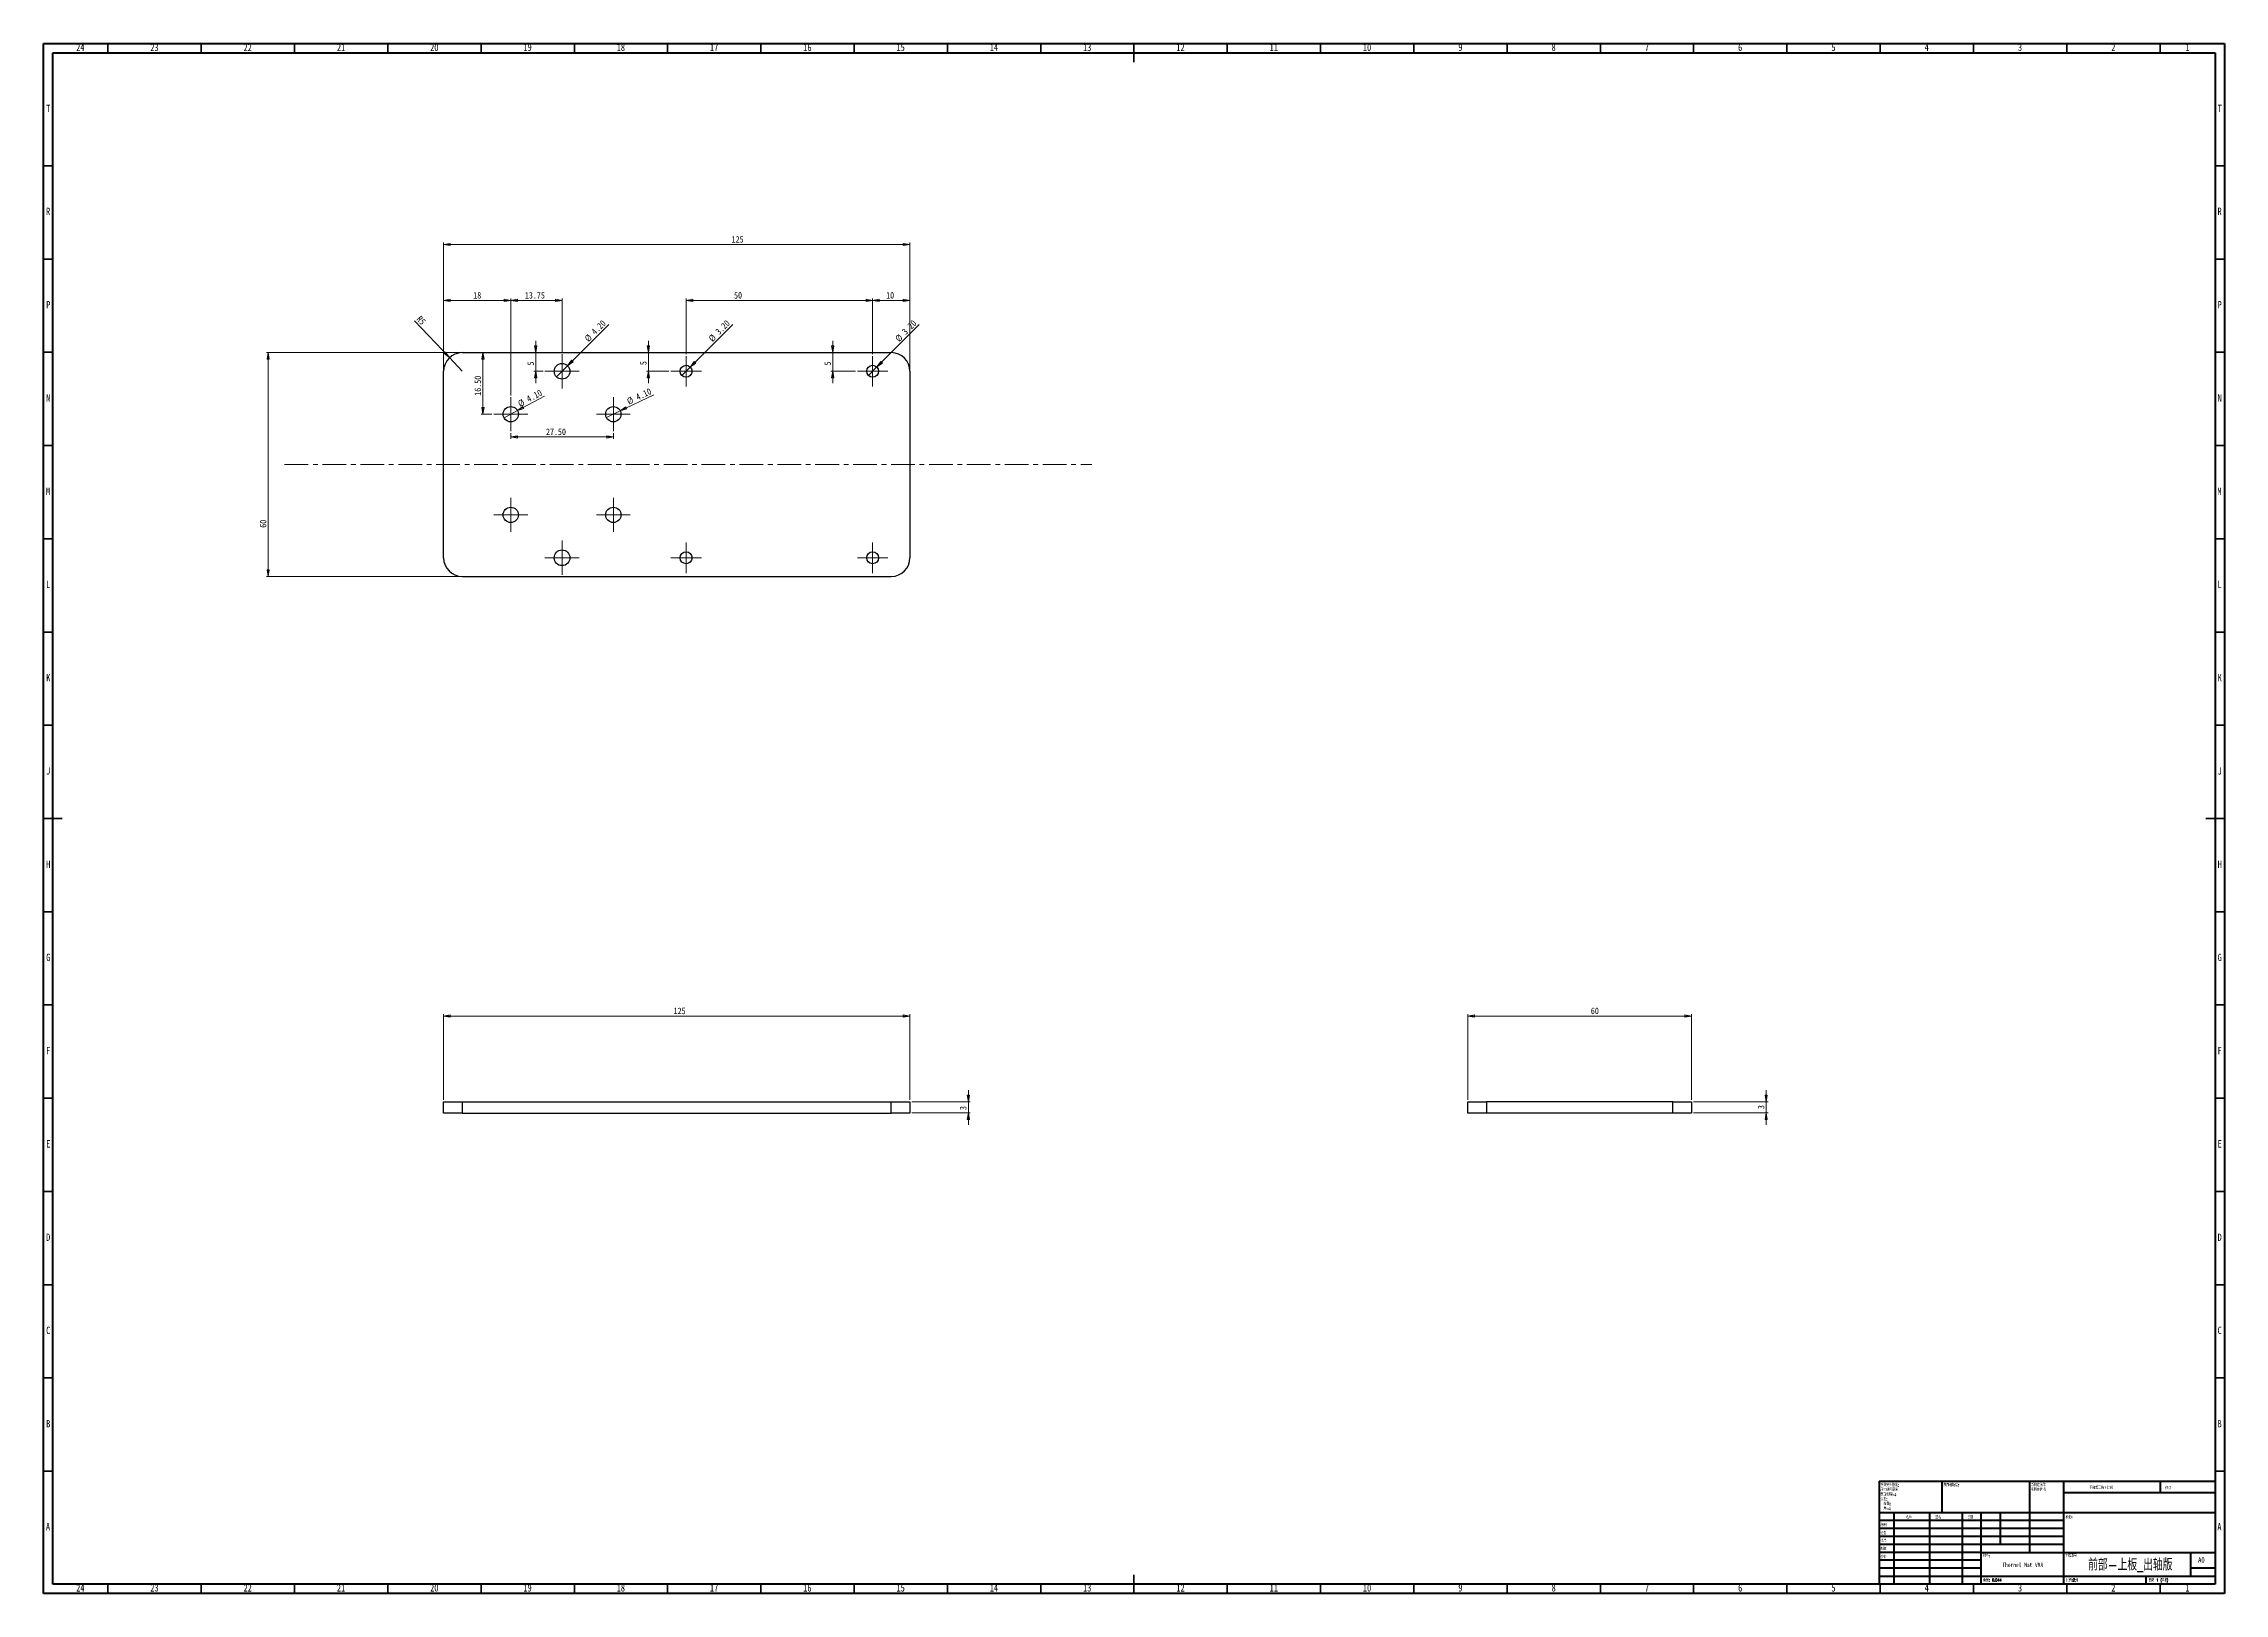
# Model space of a CAD drawing. Header units: millimetres. Extents: x 15 to 1184, y 5 to 836.
import ezdxf

# ---------------------------------------------------------------- set-up
doc = ezdxf.new("R2010")
doc.units = ezdxf.units.MM
doc.linetypes.add('CENTERX2', pattern=[20.32, 12.7, -2.54, 2.54, -2.54])
doc.styles.add('SLDTEXTSTYLE0', font='TXT', dxfattribs={"width": 0.75})
doc.styles.add('SLDTEXTSTYLE1', font='TXT', dxfattribs={"width": 0.75, "bigfont": 'bigfont'})
doc.styles.add('SLDTEXTSTYLE2', font='TXT', dxfattribs={"width": 0.694444, "bigfont": 'bigfont'})
doc.dimstyles.new('SLDDIMSTYLE0', dxfattribs={"dimtxt": 3.5, "dimasz": 3.556, "dimexe": 0, "dimexo": 0.0625, "dimgap": 0.875, "dimtad": 1, "dimlfac": 0.5, "dimrnd": 1e-09, "dimzin": 12, "dimdsep": 46, "dimtxsty": 'SLDTEXTSTYLE0', "dimblk1": 'CLOSED', "dimblk2": 'CLOSED', "dimsah": 1, "dimcen": 0.09, "dimadec": 0, "dimazin": 3, "dimtfac": 1, "dimtofl": 0, "dimtmove": 0, "dimatfit": 3, "dimldrblk": 'CLOSED', "dimfxl": 1, "dimfrac": 2, "dimtolj": 1, "dimtzin": 12, "dimarcsym": 0})
doc.dimstyles.new('SLDDIMSTYLE1', dxfattribs={"dimtxt": 3.5, "dimasz": 3.556, "dimexe": 0, "dimexo": 0.0625, "dimgap": 0.875, "dimtad": 1, "dimlfac": 0.5, "dimrnd": 1e-09, "dimzin": 12, "dimdsep": 46, "dimtxsty": 'SLDTEXTSTYLE0', "dimblk1": 'CLOSED', "dimblk2": 'CLOSED', "dimsah": 1, "dimcen": 0.09, "dimadec": 0, "dimazin": 3, "dimtfac": 1, "dimtmove": 0, "dimatfit": 0, "dimldrblk": 'CLOSED', "dimfxl": 1, "dimfrac": 2, "dimtolj": 1, "dimtzin": 12, "dimarcsym": 0})
doc.dimstyles.new('SLDDIMSTYLE2', dxfattribs={"dimtxt": 3.5, "dimasz": 3.556, "dimexe": 0, "dimexo": 0.0625, "dimgap": 0.875, "dimtad": 1, "dimlfac": 0.5, "dimrnd": 1e-09, "dimzin": 12, "dimdsep": 46, "dimtxsty": 'SLDTEXTSTYLE0', "dimblk1": 'CLOSED', "dimblk2": 'CLOSED', "dimsah": 1, "dimcen": 0, "dimadec": 0, "dimazin": 3, "dimtfac": 1, "dimtofl": 0, "dimtmove": 0, "dimatfit": 3, "dimldrblk": 'CLOSED', "dimfxl": 1, "dimfrac": 2, "dimtolj": 1, "dimtzin": 12, "dimarcsym": 0})
doc.dimstyles.new('SLDDIMSTYLE3', dxfattribs={"dimtxt": 3.5, "dimasz": 3.556, "dimexe": 0, "dimexo": 0.0625, "dimgap": 0.875, "dimtad": 1, "dimlfac": 0.5, "dimrnd": 1e-09, "dimzin": 4, "dimdsep": 46, "dimtxsty": 'SLDTEXTSTYLE0', "dimblk1": 'CLOSED', "dimblk2": 'CLOSED', "dimsah": 1, "dimcen": 0.09, "dimadec": 0, "dimazin": 1, "dimtfac": 1, "dimtofl": 0, "dimtmove": 0, "dimatfit": 3, "dimldrblk": 'CLOSED', "dimfxl": 1, "dimfrac": 2, "dimtolj": 1, "dimtzin": 12, "dimarcsym": 0})
doc.dimstyles.new('SLDDIMSTYLE4', dxfattribs={"dimtxt": 3.5, "dimasz": 3.556, "dimexe": 0, "dimexo": 0.0625, "dimgap": 0.875, "dimtad": 1, "dimlfac": 0.5, "dimrnd": 1e-09, "dimzin": 4, "dimdsep": 46, "dimtxsty": 'SLDTEXTSTYLE0', "dimblk1": 'NONE', "dimblk2": 'CLOSED', "dimsah": 1, "dimcen": 0, "dimadec": 0, "dimazin": 1, "dimtfac": 1, "dimtmove": 0, "dimatfit": 3, "dimldrblk": 'NONE', "dimfxl": 1, "dimfrac": 2, "dimtolj": 1, "dimtzin": 12, "dimarcsym": 0})

# ---------------------------------------------------------------- blocks, each defined once
blk = doc.blocks.new('SW_NOTE_0')
at = {"color": 0, "linetype": 'Continuous', "lineweight": 0, "char_height": 1.5, "attachment_point": 1, "style": 'SLDTEXTSTYLE1'}
for s, insert in [('\\M+18F9C\\M+194F1另\\M+18A4F\\M+18E77\\M+192E8:', (0, 1.9)), ('\\M+18EDA\\M+190A1\\M+18E67\\M+19770\\M+19F7C\\M+195C4', (0, -0.6)), ('\\M+1955C\\M+196CA\\M+19165糙\\M+19378:', (0, -3.1)), ('\\M+18CF6\\M+18DB7:', (0, -5.6)), ('线\\M+190AB:', (1.7, -8.1)), ('\\M+18A70\\M+19378:', (1.7, -10.6))]:
    blk.add_mtext(s, dxfattribs=dict(at, insert=insert))
blk = doc.blocks.new('SW_NOTE_1')
at = {"color": 0, "linetype": 'Continuous', "lineweight": 0, "char_height": 1.5, "attachment_point": 1, "style": 'SLDTEXTSTYLE1'}
for s, insert in [('\\M+18FAB锐边\\M+190B4\\M+18F9C', (0, 1.9)), ('\\M+196D1\\M+18E68\\M+19BF3\\M+190DC\\M+19266', (0, -0.6))]:
    blk.add_mtext(s, dxfattribs=dict(at, insert=insert))
blk = doc.blocks.new('_Closed')
at = {"color": 0, "linetype": 'ByBlock', "lineweight": -2}
for p, q in [((-1, 0.166667), (0, 0)), ((-1, 0.166667), (-1, -0.166667)), ((0, 0), (-1, -0.166667)), ((0, 0), (-1, 0))]:
    blk.add_line(p, q, dxfattribs=at)
blk = doc.blocks.new('_D')
at = {"color": 7, "linetype": 'Continuous', "lineweight": 18}
for p, q in [((229.4, 269.6), (229.4, 315.6)), ((229.4, 314.6), (479.4, 314.6)), ((479.4, 269.6), (479.4, 315.6))]:
    blk.add_line(p, q, dxfattribs=at)
at = {"color": 7, "linetype": 'Continuous', "lineweight": 18, "xscale": 3.556, "yscale": 3.556, "rotation": 180}
blk.add_blockref('_Closed', (229.4, 314.6, 145), dxfattribs=at)
at = {"color": 7, "linetype": 'Continuous', "lineweight": 18, "xscale": 3.556, "yscale": 3.556}
blk.add_blockref('_Closed', (479.4, 314.6, 145), dxfattribs=at)
at = {"color": 7, "linetype": 'Continuous', "lineweight": 18, "insert": (352.7, 319.1), "char_height": 3.5, "attachment_point": 1, "style": 'SLDTEXTSTYLE0'}
blk.add_mtext('125', dxfattribs=at)
blk = doc.blocks.new('_D_1')
at = {"color": 7, "linetype": 'Continuous', "lineweight": 18}
for p, q in [((510.7, 268.6), (510.7, 274.9)), ((480.4, 268.6), (511.7, 268.6)), ((480.4, 262.6), (511.7, 262.6)), ((510.7, 268.6), (510.7, 262.6)), ((510.7, 262.6), (510.7, 256.2))]:
    blk.add_line(p, q, dxfattribs=at)
at = {"color": 7, "linetype": 'Continuous', "lineweight": 18, "xscale": 3.556, "yscale": 3.556}
for p, rotation in [((510.7, 268.6, 145), 270), ((510.7, 262.6, 145), 90)]:
    blk.add_blockref('_Closed', p, dxfattribs=dict(at, rotation=rotation))
at = {"color": 7, "linetype": 'Continuous', "lineweight": 18, "insert": (506.2, 264.2), "char_height": 3.5, "attachment_point": 1, "rotation": 90, "style": 'SLDTEXTSTYLE0'}
blk.add_mtext('3', dxfattribs=at)
blk = doc.blocks.new('_D_2')
at = {"color": 7, "linetype": 'Continuous', "lineweight": 18}
for p, q in [((238.4, 670.3), (134.4, 670.3)), ((135.4, 670.3), (135.4, 550.3)), ((238.4, 550.3), (134.4, 550.3))]:
    blk.add_line(p, q, dxfattribs=at)
at = {"color": 7, "linetype": 'Continuous', "lineweight": 18, "xscale": 3.556, "yscale": 3.556}
for p, rotation in [((135.4, 670.3, -3), 90), ((135.4, 550.3, -3), 270)]:
    blk.add_blockref('_Closed', p, dxfattribs=dict(at, rotation=rotation))
at = {"color": 7, "linetype": 'Continuous', "lineweight": 18, "insert": (130.9, 576.4), "char_height": 3.5, "attachment_point": 1, "rotation": 90, "style": 'SLDTEXTSTYLE0'}
blk.add_mtext('60', dxfattribs=at)
blk = doc.blocks.new('_D_3')
at = {"color": 7, "linetype": 'Continuous', "lineweight": 18}
for p, q in [((229.4, 661.3), (229.4, 729.3)), ((229.4, 728.3), (479.4, 728.3)), ((479.4, 661.3), (479.4, 729.3))]:
    blk.add_line(p, q, dxfattribs=at)
at = {"color": 7, "linetype": 'Continuous', "lineweight": 18, "xscale": 3.556, "yscale": 3.556, "rotation": 180}
blk.add_blockref('_Closed', (229.4, 728.3, -3), dxfattribs=at)
at = {"color": 7, "linetype": 'Continuous', "lineweight": 18, "xscale": 3.556, "yscale": 3.556}
blk.add_blockref('_Closed', (479.4, 728.3, -3), dxfattribs=at)
at = {"color": 7, "linetype": 'Continuous', "lineweight": 18, "insert": (383.8, 732.8), "char_height": 3.5, "attachment_point": 1, "style": 'SLDTEXTSTYLE0'}
blk.add_mtext('125', dxfattribs=at)
blk = doc.blocks.new('_D_4')
at = {"color": 7, "linetype": 'Continuous', "lineweight": 18}
for q in [(213.9, 687.3), (239.4, 660.3)]:
    blk.add_line((232.5, 667.6), q, dxfattribs=at)
at = {"color": 7, "linetype": 'Continuous', "lineweight": 18, "xscale": 3.556, "yscale": 3.556, "rotation": 313.3719616049}
blk.add_blockref('_Closed', (232.5, 667.6, -3), dxfattribs=at)
at = {"color": 7, "linetype": 'Continuous', "lineweight": 18, "insert": (217.2, 690.4), "char_height": 3.5, "attachment_point": 1, "rotation": 313.372, "style": 'SLDTEXTSTYLE0'}
blk.add_mtext('R5', dxfattribs=at)
blk = doc.blocks.new('_D_5')
at = {"color": 7, "linetype": 'Continuous', "lineweight": 18}
for p, q in [((278.8, 670.3), (278.8, 676.6)), ((278.8, 660.3), (278.8, 670.3)), ((282.7, 660.3), (277.8, 660.3)), ((278.8, 660.3), (278.8, 653.9))]:
    blk.add_line(p, q, dxfattribs=at)
at = {"color": 7, "linetype": 'Continuous', "lineweight": 18, "xscale": 3.556, "yscale": 3.556}
for p, rotation in [((278.8, 670.3, -3), 270), ((278.8, 660.3, -3), 90)]:
    blk.add_blockref('_Closed', p, dxfattribs=dict(at, rotation=rotation))
at = {"color": 7, "linetype": 'Continuous', "lineweight": 18, "insert": (274.3, 663.4), "char_height": 3.5, "attachment_point": 1, "rotation": 90, "style": 'SLDTEXTSTYLE0'}
blk.add_mtext('5', dxfattribs=at)
blk = doc.blocks.new('_D_6')
at = {"color": 7, "linetype": 'Continuous', "lineweight": 18}
for p, q in [((250.5, 637.3), (250.5, 670.3)), ((255.3, 637.3), (249.5, 637.3))]:
    blk.add_line(p, q, dxfattribs=at)
at = {"color": 7, "linetype": 'Continuous', "lineweight": 18, "xscale": 3.556, "yscale": 3.556}
for p, rotation in [((250.5, 670.3, -3), 90), ((250.5, 637.3, -3), 270)]:
    blk.add_blockref('_Closed', p, dxfattribs=dict(at, rotation=rotation))
at = {"color": 7, "linetype": 'Continuous', "lineweight": 18, "insert": (246, 647.2), "char_height": 3.5, "attachment_point": 1, "rotation": 90, "style": 'SLDTEXTSTYLE0'}
blk.add_mtext('16.50', dxfattribs=at)
blk = doc.blocks.new('_D_7')
at = {"color": 7, "linetype": 'Continuous', "lineweight": 18}
for p, q in [((229.4, 661.3), (229.4, 699.3)), ((265.4, 698.3), (229.4, 698.3)), ((265.4, 647.4), (265.4, 699.3))]:
    blk.add_line(p, q, dxfattribs=at)
at = {"color": 7, "linetype": 'Continuous', "lineweight": 18, "xscale": 3.556, "yscale": 3.556, "rotation": 180}
blk.add_blockref('_Closed', (229.4, 698.3, -3), dxfattribs=at)
at = {"color": 7, "linetype": 'Continuous', "lineweight": 18, "xscale": 3.556, "yscale": 3.556}
blk.add_blockref('_Closed', (265.4, 698.3, -3), dxfattribs=at)
at = {"color": 7, "linetype": 'Continuous', "lineweight": 18, "insert": (245.3, 702.8), "char_height": 3.5, "attachment_point": 1, "style": 'SLDTEXTSTYLE0'}
blk.add_mtext('18', dxfattribs=at)
blk = doc.blocks.new('_D_8')
at = {"color": 7, "linetype": 'Continuous', "lineweight": 18}
for p, q in [((265.4, 647.4), (265.4, 699.3)), ((292.9, 698.3), (265.4, 698.3)), ((292.9, 670.5), (292.9, 699.3))]:
    blk.add_line(p, q, dxfattribs=at)
at = {"color": 7, "linetype": 'Continuous', "lineweight": 18, "xscale": 3.556, "yscale": 3.556, "rotation": 180}
blk.add_blockref('_Closed', (265.4, 698.3, -3), dxfattribs=at)
at = {"color": 7, "linetype": 'Continuous', "lineweight": 18, "xscale": 3.556, "yscale": 3.556}
blk.add_blockref('_Closed', (292.9, 698.3, -3), dxfattribs=at)
at = {"color": 7, "linetype": 'Continuous', "lineweight": 18, "insert": (273, 702.8), "char_height": 3.5, "attachment_point": 1, "style": 'SLDTEXTSTYLE0'}
blk.add_mtext('13.75', dxfattribs=at)
blk = doc.blocks.new('_D_9')
at = {"color": 7, "linetype": 'Continuous', "lineweight": 18}
for p, q in [((459.4, 669.5), (459.4, 699.3)), ((459.4, 698.3), (479.4, 698.3)), ((479.4, 661.3), (479.4, 699.3))]:
    blk.add_line(p, q, dxfattribs=at)
at = {"color": 7, "linetype": 'Continuous', "lineweight": 18, "xscale": 3.556, "yscale": 3.556, "rotation": 180}
blk.add_blockref('_Closed', (459.4, 698.3, -3), dxfattribs=at)
at = {"color": 7, "linetype": 'Continuous', "lineweight": 18, "xscale": 3.556, "yscale": 3.556}
blk.add_blockref('_Closed', (479.4, 698.3, -3), dxfattribs=at)
at = {"color": 7, "linetype": 'Continuous', "lineweight": 18, "insert": (466.6, 702.8), "char_height": 3.5, "attachment_point": 1, "style": 'SLDTEXTSTYLE0'}
blk.add_mtext('10', dxfattribs=at)
blk = doc.blocks.new('_D_10')
at = {"color": 7, "linetype": 'Continuous', "lineweight": 18}
for p, q in [((359.4, 669.5), (359.4, 699.3)), ((459.4, 698.3), (359.4, 698.3)), ((459.4, 669.5), (459.4, 699.3))]:
    blk.add_line(p, q, dxfattribs=at)
at = {"color": 7, "linetype": 'Continuous', "lineweight": 18, "xscale": 3.556, "yscale": 3.556, "rotation": 180}
blk.add_blockref('_Closed', (359.4, 698.3, -3), dxfattribs=at)
at = {"color": 7, "linetype": 'Continuous', "lineweight": 18, "xscale": 3.556, "yscale": 3.556}
blk.add_blockref('_Closed', (459.4, 698.3, -3), dxfattribs=at)
at = {"color": 7, "linetype": 'Continuous', "lineweight": 18, "insert": (385.1, 702.8), "char_height": 3.5, "attachment_point": 1, "style": 'SLDTEXTSTYLE0'}
blk.add_mtext('50', dxfattribs=at)
blk = doc.blocks.new('_D_11')
at = {"color": 7, "linetype": 'Continuous', "lineweight": 18}
for p, q in [((265.4, 627.2), (265.4, 624.1)), ((265.4, 625.1), (320.4, 625.1)), ((320.4, 627.2), (320.4, 624.1))]:
    blk.add_line(p, q, dxfattribs=at)
at = {"color": 7, "linetype": 'Continuous', "lineweight": 18, "xscale": 3.556, "yscale": 3.556, "rotation": 180}
blk.add_blockref('_Closed', (265.4, 625.1, -3), dxfattribs=at)
at = {"color": 7, "linetype": 'Continuous', "lineweight": 18, "xscale": 3.556, "yscale": 3.556}
blk.add_blockref('_Closed', (320.4, 625.1, -3), dxfattribs=at)
at = {"color": 7, "linetype": 'Continuous', "lineweight": 18, "insert": (284.3, 629.6), "char_height": 3.5, "attachment_point": 1, "style": 'SLDTEXTSTYLE0'}
blk.add_mtext('27.50', dxfattribs=at)
blk = doc.blocks.new('_D_12')
at = {"color": 7, "linetype": 'Continuous', "lineweight": 18}
for q in [(283.5, 647), (261.8, 635.4)]:
    blk.add_line((269, 639.2), q, dxfattribs=at)
at = {"color": 7, "linetype": 'Continuous', "lineweight": 18, "xscale": 3.556, "yscale": 3.556, "rotation": 208.1013209905}
blk.add_blockref('_Closed', (269, 639.2, -3), dxfattribs=at)
at = {"color": 7, "linetype": 'Continuous', "lineweight": 18, "char_height": 3.5, "attachment_point": 1, "rotation": 28.1013, "style": 'SLDTEXTSTYLE0'}
for s, insert in [('%%c', (268.8, 644.1)), ('4.10', (273.4, 646.7))]:
    blk.add_mtext(s, dxfattribs=dict(at, insert=insert))
blk = doc.blocks.new('_None')
blk = doc.blocks.new('_D_13')
at = {"color": 7, "linetype": 'Continuous', "lineweight": 18}
for q in [(317.9, 685.3), (289.9, 657.3)]:
    blk.add_line((295.9, 663.3), q, dxfattribs=at)
at = {"color": 7, "linetype": 'Continuous', "lineweight": 18, "xscale": 3.556, "yscale": 3.556, "rotation": 225}
blk.add_blockref('_Closed', (295.9, 663.3, -3), dxfattribs=at)
at = {"color": 7, "linetype": 'Continuous', "lineweight": 18, "char_height": 3.5, "attachment_point": 1, "rotation": 45, "style": 'SLDTEXTSTYLE0'}
for s, insert in [('%%c', (304.6, 678.3)), ('4.20', (308.2, 682.1))]:
    blk.add_mtext(s, dxfattribs=dict(at, insert=insert))
blk = doc.blocks.new('_D_14')
at = {"color": 7, "linetype": 'Continuous', "lineweight": 18}
for q in [(384.4, 685.3), (357.1, 658)]:
    blk.add_line((361.7, 662.6), q, dxfattribs=at)
at = {"color": 7, "linetype": 'Continuous', "lineweight": 18, "xscale": 3.556, "yscale": 3.556, "rotation": 225}
blk.add_blockref('_Closed', (361.7, 662.6, -3), dxfattribs=at)
at = {"color": 7, "linetype": 'Continuous', "lineweight": 18, "char_height": 3.5, "attachment_point": 1, "rotation": 45, "style": 'SLDTEXTSTYLE0'}
for s, insert in [('%%c', (371.1, 678.3)), ('3.20', (374.7, 682.1))]:
    blk.add_mtext(s, dxfattribs=dict(at, insert=insert))
blk = doc.blocks.new('_D_15')
at = {"color": 7, "linetype": 'Continuous', "lineweight": 18}
for q in [(484.4, 685.3), (457.1, 658)]:
    blk.add_line((461.7, 662.6), q, dxfattribs=at)
at = {"color": 7, "linetype": 'Continuous', "lineweight": 18, "xscale": 3.556, "yscale": 3.556, "rotation": 225}
blk.add_blockref('_Closed', (461.7, 662.6, -3), dxfattribs=at)
at = {"color": 7, "linetype": 'Continuous', "lineweight": 18, "char_height": 3.5, "attachment_point": 1, "rotation": 45, "style": 'SLDTEXTSTYLE0'}
for s, insert in [('%%c', (471.1, 678.3)), ('3.20', (474.7, 682.1))]:
    blk.add_mtext(s, dxfattribs=dict(at, insert=insert))
blk = doc.blocks.new('_D_16')
at = {"color": 7, "linetype": 'Continuous', "lineweight": 18}
for p, q in [((339.2, 670.3), (339.2, 676.6)), ((339.2, 660.3), (339.2, 670.3)), ((350.2, 660.3), (338.2, 660.3)), ((339.2, 660.3), (339.2, 653.9))]:
    blk.add_line(p, q, dxfattribs=at)
at = {"color": 7, "linetype": 'Continuous', "lineweight": 18, "xscale": 3.556, "yscale": 3.556}
for p, rotation in [((339.2, 670.3, -3), 270), ((339.2, 660.3, -3), 90)]:
    blk.add_blockref('_Closed', p, dxfattribs=dict(at, rotation=rotation))
at = {"color": 7, "linetype": 'Continuous', "lineweight": 18, "insert": (334.7, 663.6), "char_height": 3.5, "attachment_point": 1, "rotation": 90, "style": 'SLDTEXTSTYLE0'}
blk.add_mtext('5', dxfattribs=at)
blk = doc.blocks.new('_D_17')
at = {"color": 7, "linetype": 'Continuous', "lineweight": 18}
for p, q in [((438, 670.3), (438, 676.6)), ((438, 660.3), (438, 670.3)), ((450.2, 660.3), (437, 660.3)), ((438, 660.3), (438, 653.9))]:
    blk.add_line(p, q, dxfattribs=at)
at = {"color": 7, "linetype": 'Continuous', "lineweight": 18, "xscale": 3.556, "yscale": 3.556}
for p, rotation in [((438, 670.3, -3), 270), ((438, 660.3, -3), 90)]:
    blk.add_blockref('_Closed', p, dxfattribs=dict(at, rotation=rotation))
at = {"color": 7, "linetype": 'Continuous', "lineweight": 18, "insert": (433.5, 663.4), "char_height": 3.5, "attachment_point": 1, "rotation": 90, "style": 'SLDTEXTSTYLE0'}
blk.add_mtext('5', dxfattribs=at)
blk = doc.blocks.new('_D_18')
at = {"color": 7, "linetype": 'Continuous', "lineweight": 18}
for q in [(342.1, 647.7), (316.7, 635.5)]:
    blk.add_line((324.1, 639.1), q, dxfattribs=at)
at = {"color": 7, "linetype": 'Continuous', "lineweight": 18, "xscale": 3.556, "yscale": 3.556, "rotation": 205.5765718511}
blk.add_blockref('_Closed', (324.1, 639.1, -3), dxfattribs=at)
at = {"color": 7, "linetype": 'Continuous', "lineweight": 18, "char_height": 3.5, "attachment_point": 1, "rotation": 25.5766, "style": 'SLDTEXTSTYLE0'}
for s, insert in [('%%c', (327.2, 645.5)), ('4.10', (332, 647.8))]:
    blk.add_mtext(s, dxfattribs=dict(at, insert=insert))
blk = doc.blocks.new('SW_CENTERMARKSYMBOL_0')
at = {"color": 0, "linetype": 'Continuous', "lineweight": 0}
for p, q in [((-5, 0), (-9.1, 0)), ((0, 0), (-5, 0)), ((0, 5), (0, 9.1)), ((0, 0), (0, 5)), ((0, 0), (0, -5)), ((0, 0), (5, 0)), ((5, 0), (9.1, 0)), ((0, -5), (0, -9.1))]:
    blk.add_line(p, q, dxfattribs=at)
blk = doc.blocks.new('SW_CENTERMARKSYMBOL_1')
at = {"color": 0, "linetype": 'Continuous', "lineweight": 0}
for p, q in [((-5, 0), (-9.1, 0)), ((0, 0), (-5, 0)), ((0, 5), (0, 9.1)), ((0, 0), (0, 5)), ((0, 0), (0, -5)), ((0, 0), (5, 0)), ((5, 0), (9.1, 0)), ((0, -5), (0, -9.1))]:
    blk.add_line(p, q, dxfattribs=at)
blk = doc.blocks.new('SW_CENTERMARKSYMBOL_2')
at = {"color": 0, "linetype": 'Continuous', "lineweight": 0}
for p, q in [((-5, 0), (-9.1, 0)), ((0, 0), (-5, 0)), ((0, 5), (0, 9.1)), ((0, 0), (0, 5)), ((0, 0), (0, -5)), ((0, 0), (5, 0)), ((5, 0), (9.1, 0)), ((0, -5), (0, -9.1))]:
    blk.add_line(p, q, dxfattribs=at)
blk = doc.blocks.new('SW_CENTERMARKSYMBOL_3')
at = {"color": 0, "linetype": 'Continuous', "lineweight": 0}
for p, q in [((-5, 0), (-9.1, 0)), ((0, 0), (-5, 0)), ((0, 5), (0, 9.1)), ((0, 0), (0, 5)), ((0, 0), (0, -5)), ((0, 0), (5, 0)), ((5, 0), (9.1, 0)), ((0, -5), (0, -9.1))]:
    blk.add_line(p, q, dxfattribs=at)
blk = doc.blocks.new('SW_CENTERMARKSYMBOL_4')
at = {"color": 0, "linetype": 'Continuous', "lineweight": 0}
for p, q in [((-5, 0), (-9.2, 0)), ((0, 0), (-5, 0)), ((0, 5), (0, 9.2)), ((0, 0), (0, 5)), ((0, 0), (0, -5)), ((0, 0), (5, 0)), ((5, 0), (9.2, 0)), ((0, -5), (0, -9.2))]:
    blk.add_line(p, q, dxfattribs=at)
blk = doc.blocks.new('SW_CENTERMARKSYMBOL_5')
at = {"color": 0, "linetype": 'Continuous', "lineweight": 0}
for p, q in [((-5, 0), (-9.2, 0)), ((0, 0), (-5, 0)), ((0, 5), (0, 9.2)), ((0, 0), (0, 5)), ((0, 0), (0, -5)), ((0, 0), (5, 0)), ((5, 0), (9.2, 0)), ((0, -5), (0, -9.2))]:
    blk.add_line(p, q, dxfattribs=at)
blk = doc.blocks.new('SW_CENTERMARKSYMBOL_6')
at = {"color": 0, "linetype": 'Continuous', "lineweight": 0}
for p, q in [((-5, 0), (-8.2, 0)), ((0, 0), (-5, 0)), ((0, 5), (0, 8.2)), ((0, 0), (0, 5)), ((0, 0), (0, -5)), ((0, 0), (5, 0)), ((5, 0), (8.2, 0)), ((0, -5), (0, -8.2))]:
    blk.add_line(p, q, dxfattribs=at)
blk = doc.blocks.new('SW_CENTERMARKSYMBOL_7')
at = {"color": 0, "linetype": 'Continuous', "lineweight": 0}
for p, q in [((-5, 0), (-8.2, 0)), ((0, 0), (-5, 0)), ((0, 5), (0, 8.2)), ((0, 0), (0, 5)), ((0, 0), (0, -5)), ((0, 0), (5, 0)), ((5, 0), (8.2, 0)), ((0, -5), (0, -8.2))]:
    blk.add_line(p, q, dxfattribs=at)
blk = doc.blocks.new('SW_CENTERMARKSYMBOL_8')
at = {"color": 0, "linetype": 'Continuous', "lineweight": 0}
for p, q in [((-5, 0), (-8.2, 0)), ((0, 0), (-5, 0)), ((0, 5), (0, 8.2)), ((0, 0), (0, 5)), ((0, 0), (0, -5)), ((0, 0), (5, 0)), ((5, 0), (8.2, 0)), ((0, -5), (0, -8.2))]:
    blk.add_line(p, q, dxfattribs=at)
blk = doc.blocks.new('SW_CENTERMARKSYMBOL_9')
at = {"color": 0, "linetype": 'Continuous', "lineweight": 0}
for p, q in [((-5, 0), (-8.2, 0)), ((0, 0), (-5, 0)), ((0, 5), (0, 8.2)), ((0, 0), (0, 5)), ((0, 0), (0, -5)), ((0, 0), (5, 0)), ((5, 0), (8.2, 0)), ((0, -5), (0, -8.2))]:
    blk.add_line(p, q, dxfattribs=at)
blk = doc.blocks.new('_D_19')
at = {"color": 7, "linetype": 'Continuous', "lineweight": 18}
for p, q in [((778.4, 269.6), (778.4, 315.6)), ((778.4, 314.6), (898.4, 314.6)), ((898.4, 269.6), (898.4, 315.6))]:
    blk.add_line(p, q, dxfattribs=at)
at = {"color": 7, "linetype": 'Continuous', "lineweight": 18, "xscale": 3.556, "yscale": 3.556, "rotation": 180}
blk.add_blockref('_Closed', (778.4, 314.6, 367.9), dxfattribs=at)
at = {"color": 7, "linetype": 'Continuous', "lineweight": 18, "xscale": 3.556, "yscale": 3.556}
blk.add_blockref('_Closed', (898.4, 314.6, 367.9), dxfattribs=at)
at = {"color": 7, "linetype": 'Continuous', "lineweight": 18, "insert": (844.4, 319.1), "char_height": 3.5, "attachment_point": 1, "style": 'SLDTEXTSTYLE0'}
blk.add_mtext('60', dxfattribs=at)
blk = doc.blocks.new('_D_20')
at = {"color": 7, "linetype": 'Continuous', "lineweight": 18}
for p, q in [((938.4, 268.6), (938.4, 274.9)), ((899.4, 268.6), (939.4, 268.6)), ((899.4, 262.6), (939.4, 262.6)), ((938.4, 268.6), (938.4, 262.6)), ((938.4, 262.6), (938.4, 256.2))]:
    blk.add_line(p, q, dxfattribs=at)
at = {"color": 7, "linetype": 'Continuous', "lineweight": 18, "xscale": 3.556, "yscale": 3.556}
for p, rotation in [((938.4, 268.6, 367.9), 270), ((938.4, 262.6, 367.9), 90)]:
    blk.add_blockref('_Closed', p, dxfattribs=dict(at, rotation=rotation))
at = {"color": 7, "linetype": 'Continuous', "lineweight": 18, "insert": (933.9, 264.7), "char_height": 3.5, "attachment_point": 1, "rotation": 90, "style": 'SLDTEXTSTYLE0'}
blk.add_mtext('3', dxfattribs=at)

msp = doc.modelspace()

# ---------------------------------------------------------------- linework, layer by layer
at = {"color": 7, "linetype": 'Continuous', "lineweight": 70}
for p, q in [((15, 5), (15, 836)), ((15, 836), (1184, 836)), ((20, 10), (20, 831)), ((20, 831), (1179, 831)), ((1179, 831), (1179, 10)), ((1184, 836), (1184, 5)), ((1184, 5), (15, 5)), ((1179, 10), (20, 10))]:
    msp.add_line(p, q, dxfattribs=at)
at = {"color": 7, "linetype": 'Continuous', "lineweight": 35}
for p, q in [((49.5, 831), (49.5, 836)), ((99.5, 831), (99.5, 836)), ((149.5, 831), (149.5, 836)), ((199.5, 831), (199.5, 836)), ((249.5, 831), (249.5, 836)), ((299.5, 831), (299.5, 836)), ((349.5, 831), (349.5, 836)), ((399.5, 831), (399.5, 836)), ((449.5, 831), (449.5, 836)), ((499.5, 831), (499.5, 836)), ((549.5, 831), (549.5, 836)), ((599.5, 836), (599.5, 826)), ((599.5, 831), (599.5, 836)), ((649.5, 831), (649.5, 836)), ((699.5, 831), (699.5, 836)), ((749.5, 831), (749.5, 836)), ((799.5, 831), (799.5, 836)), ((849.5, 831), (849.5, 836)), ((899.5, 831), (899.5, 836)), ((949.5, 831), (949.5, 836)), ((999.5, 831), (999.5, 836)), ((1049.5, 831), (1049.5, 836)), ((1099.5, 831), (1099.5, 836)), ((1149.5, 831), (1149.5, 836)), ((20, 770.5), (15, 770.5)), ((1179, 770.5), (1184, 770.5)), ((20, 720.5), (15, 720.5)), ((1179, 720.5), (1184, 720.5)), ((20, 670.5), (15, 670.5)), ((1179, 670.5), (1184, 670.5)), ((20, 620.5), (15, 620.5)), ((1179, 620.5), (1184, 620.5)), ((20, 570.5), (15, 570.5)), ((1179, 570.5), (1184, 570.5)), ((20, 520.5), (15, 520.5)), ((1179, 520.5), (1184, 520.5)), ((20, 470.5), (15, 470.5)), ((1179, 470.5), (1184, 470.5)), ((15, 420.5), (25, 420.5)), ((20, 420.5), (15, 420.5)), ((1184, 420.5), (1174, 420.5)), ((1179, 420.5), (1184, 420.5)), ((20, 370.5), (15, 370.5)), ((1179, 370.5), (1184, 370.5)), ((20, 320.5), (15, 320.5)), ((1179, 320.5), (1184, 320.5)), ((20, 270.5), (15, 270.5)), ((1179, 270.5), (1184, 270.5)), ((20, 220.5), (15, 220.5)), ((1179, 220.5), (1184, 220.5)), ((20, 170.5), (15, 170.5)), ((1179, 170.5), (1184, 170.5)), ((20, 120.5), (15, 120.5)), ((1179, 120.5), (1184, 120.5)), ((20, 70.5), (15, 70.5)), ((1179, 70.5), (1184, 70.5)), ((599.5, 5), (599.5, 15)), ((49.5, 10), (49.5, 5)), ((99.5, 10), (99.5, 5)), ((149.5, 10), (149.5, 5)), ((199.5, 10), (199.5, 5)), ((249.5, 10), (249.5, 5)), ((299.5, 10), (299.5, 5)), ((349.5, 10), (349.5, 5)), ((399.5, 10), (399.5, 5)), ((449.5, 10), (449.5, 5)), ((499.5, 10), (499.5, 5)), ((549.5, 10), (549.5, 5)), ((599.5, 10), (599.5, 5)), ((649.5, 10), (649.5, 5)), ((699.5, 10), (699.5, 5)), ((749.5, 10), (749.5, 5)), ((799.5, 10), (799.5, 5)), ((849.5, 10), (849.5, 5)), ((899.5, 10), (899.5, 5)), ((949.5, 10), (949.5, 5)), ((999.5, 10), (999.5, 5)), ((1049.5, 10), (1049.5, 5)), ((1099.5, 10), (1099.5, 5)), ((1149.5, 10), (1149.5, 5))]:
    msp.add_line(p, q, dxfattribs=at)
at = {"color": 7, "linetype": 'Continuous', "lineweight": 25}
for p, q in [((239.398, 670.29), (469.398, 670.29)), ((229.398, 560.29), (229.398, 660.29)), ((479.398, 660.29), (479.398, 560.29)), ((239.398, 550.29), (469.398, 550.29)), ((229.398, 262.56), (229.398, 268.56)), ((229.398, 268.56), (239.398, 268.56)), ((239.398, 262.56), (229.398, 262.56)), ((239.398, 268.56), (239.398, 262.56)), ((239.398, 268.56), (469.398, 268.56)), ((239.398, 262.56), (469.398, 262.56)), ((469.398, 262.56), (469.398, 268.56)), ((469.398, 268.56), (479.398, 268.56)), ((479.398, 262.56), (469.398, 262.56)), ((479.398, 268.56), (479.398, 262.56)), ((778.38, 262.56), (778.38, 268.56)), ((778.38, 268.56), (788.38, 268.56)), ((788.38, 262.56), (778.38, 262.56)), ((788.38, 268.56), (788.38, 262.56)), ((888.38, 268.56), (788.38, 268.56)), ((888.38, 262.56), (788.38, 262.56)), ((888.38, 262.56), (888.38, 268.56)), ((888.38, 268.56), (898.38, 268.56)), ((898.38, 262.56), (888.38, 262.56)), ((898.38, 268.56), (898.38, 262.56))]:
    msp.add_line(p, q, dxfattribs=at)
at = {"color": 7, "linetype": 'CENTERX2', "lineweight": 18}
msp.add_line((144.191, 610.29), (576.957, 610.29), dxfattribs=at)
at = {"color": 7, "linetype": 'Continuous', "lineweight": 50}
for p, q in [((999, 65.25), (1179, 65.25)), ((999, 65.25), (999, 10)), ((1032.8, 48.25), (1032.8, 65.25)), ((1079.6, 65.25), (1079.6, 27)), ((1097.8, 65.25), (1097.8, 10)), ((1179, 58.875), (1097.8, 58.875)), ((1149.8, 58.875), (1149.8, 65.25)), ((1179, 48.25), (999, 48.25)), ((1006.8, 48.25), (1006.8, 10)), ((1025.991, 48.25), (1025.991, 10)), ((1043.399, 48.25), (1043.399, 10)), ((1053.6, 10), (1053.6, 48.25)), ((1064, 31.25), (1064, 48.25)), ((1097.8, 44), (999, 44)), ((1097.8, 39.75), (999, 39.75)), ((1097.8, 35.5), (999, 35.5)), ((1097.8, 31.25), (999, 31.25)), ((1053.6, 27), (999, 27)), ((1053.6, 27), (1179, 27)), ((1166, 14.25), (1166, 27)), ((1053.6, 22.75), (999, 22.75)), ((1053.6, 18.5), (999, 18.5)), ((999, 14.25), (1179, 14.25)), ((1142, 10), (1142, 14.25)), ((1179, 18.5), (1166, 18.5))]:
    msp.add_line(p, q, dxfattribs=at)
at = {"color": 7, "linetype": 'Continuous', "lineweight": 25}
for centre, radius in [((292.898, 660.29), 4.2), ((359.398, 660.29), 3.2), ((459.398, 660.29), 3.2), ((265.398, 637.29), 4.1), ((320.398, 637.29), 4.1), ((265.398, 583.29), 4.1), ((320.398, 583.29), 4.1), ((292.898, 560.29), 4.2), ((359.398, 560.29), 3.2), ((459.398, 560.29), 3.2)]:
    msp.add_circle(centre, radius, dxfattribs=at)
for centre, start, end in [((239.398, 660.29), 90, 180), ((469.398, 660.29), 0, 90), ((239.398, 560.29), 180, 270), ((469.398, 560.29), 270, 0)]:
    msp.add_arc(centre, 10, start, end, dxfattribs=at)

# ---------------------------------------------------------------- block references
at = {"color": 7, "linetype": 'Continuous', "lineweight": 0}
for name, p in [('SW_CENTERMARKSYMBOL_4', (292.898, 660.29)), ('SW_CENTERMARKSYMBOL_6', (359.398, 660.29)), ('SW_CENTERMARKSYMBOL_9', (459.398, 660.29)), ('SW_CENTERMARKSYMBOL_0', (265.398, 637.29)), ('SW_CENTERMARKSYMBOL_2', (320.398, 637.29)), ('SW_CENTERMARKSYMBOL_1', (265.398, 583.29)), ('SW_CENTERMARKSYMBOL_3', (320.398, 583.29)), ('SW_CENTERMARKSYMBOL_5', (292.898, 560.29)), ('SW_CENTERMARKSYMBOL_7', (359.398, 560.29)), ('SW_CENTERMARKSYMBOL_8', (459.398, 560.29)), ('SW_NOTE_0', (999.594, 61.987)), ('SW_NOTE_1', (1080.309, 62.069))]:
    msp.add_blockref(name, p, dxfattribs=at)

# ---------------------------------------------------------------- texts
for s, insert, char_height, attachment_point, style in [('24', (34.67, 835.968), 3.9688, 2, 'SLDTEXTSTYLE0'), ('23', (74.42, 835.968), 3.9688, 2, 'SLDTEXTSTYLE0'), ('22', (124.42, 835.968), 3.9688, 2, 'SLDTEXTSTYLE0'), ('21', (174.42, 835.968), 3.9688, 2, 'SLDTEXTSTYLE0'), ('20', (224.42, 835.968), 3.9688, 2, 'SLDTEXTSTYLE0'), ('19', (274.42, 835.968), 3.9688, 2, 'SLDTEXTSTYLE0'), ('18', (324.42, 835.968), 3.9688, 2, 'SLDTEXTSTYLE0'), ('17', (374.42, 835.968), 3.9688, 2, 'SLDTEXTSTYLE0'), ('16', (424.42, 835.968), 3.9688, 2, 'SLDTEXTSTYLE0'), ('15', (474.42, 835.968), 3.9688, 2, 'SLDTEXTSTYLE0'), ('14', (524.42, 835.968), 3.9688, 2, 'SLDTEXTSTYLE0'), ('13', (574.42, 835.968), 3.9688, 2, 'SLDTEXTSTYLE0'), ('12', (624.42, 835.968), 3.9688, 2, 'SLDTEXTSTYLE0'), ('11', (674.42, 835.968), 3.9688, 2, 'SLDTEXTSTYLE0'), ('10', (724.42, 835.968), 3.9688, 2, 'SLDTEXTSTYLE0'), ('9', (774.46, 835.968), 3.969, 2, 'SLDTEXTSTYLE0'), ('8', (824.46, 835.968), 3.969, 2, 'SLDTEXTSTYLE0'), ('7', (874.46, 835.968), 3.969, 2, 'SLDTEXTSTYLE0'), ('6', (924.46, 835.968), 3.969, 2, 'SLDTEXTSTYLE0'), ('5', (974.46, 835.968), 3.969, 2, 'SLDTEXTSTYLE0'), ('4', (1024.46, 835.968), 3.969, 2, 'SLDTEXTSTYLE0'), ('3', (1074.46, 835.968), 3.969, 2, 'SLDTEXTSTYLE0'), ('2', (1124.46, 835.968), 3.969, 2, 'SLDTEXTSTYLE0'), ('1', (1164.21, 835.968), 3.969, 2, 'SLDTEXTSTYLE0'), ('T', (17.488, 803.218), 3.969, 2, 'SLDTEXTSTYLE0'), ('T', (1181.488, 803.218), 3.969, 2, 'SLDTEXTSTYLE0'), ('R', (17.444, 748.024), 3.969, 2, 'SLDTEXTSTYLE0'), ('R', (1181.444, 748.024), 3.969, 2, 'SLDTEXTSTYLE0'), ('P', (17.485, 697.968), 3.969, 2, 'SLDTEXTSTYLE0'), ('P', (1181.485, 697.968), 3.969, 2, 'SLDTEXTSTYLE0'), ('N', (17.464, 648.024), 3.969, 2, 'SLDTEXTSTYLE0'), ('N', (1181.464, 648.024), 3.969, 2, 'SLDTEXTSTYLE0'), ('M', (17.362, 597.968), 3.969, 2, 'SLDTEXTSTYLE0'), ('M', (1181.362, 597.968), 3.969, 2, 'SLDTEXTSTYLE0'), ('L', (17.455, 548.024), 3.969, 2, 'SLDTEXTSTYLE0'), ('L', (1181.455, 548.024), 3.969, 2, 'SLDTEXTSTYLE0'), ('K', (17.489, 497.968), 3.969, 2, 'SLDTEXTSTYLE0'), ('K', (1181.489, 497.968), 3.969, 2, 'SLDTEXTSTYLE0'), ('J', (17.465, 448.024), 3.969, 2, 'SLDTEXTSTYLE0'), ('J', (1181.465, 448.024), 3.969, 2, 'SLDTEXTSTYLE0'), ('H', (17.49, 397.968), 3.969, 2, 'SLDTEXTSTYLE0'), ('H', (1181.49, 397.968), 3.969, 2, 'SLDTEXTSTYLE0'), ('G', (17.487, 348.024), 3.969, 2, 'SLDTEXTSTYLE0'), ('G', (1181.487, 348.024), 3.969, 2, 'SLDTEXTSTYLE0'), ('F', (17.458, 297.968), 3.969, 2, 'SLDTEXTSTYLE0'), ('F', (1181.458, 297.968), 3.969, 2, 'SLDTEXTSTYLE0'), ('E', (17.508, 248.024), 3.969, 2, 'SLDTEXTSTYLE0'), ('E', (1181.508, 248.024), 3.969, 2, 'SLDTEXTSTYLE0'), ('D', (17.453, 197.968), 3.969, 2, 'SLDTEXTSTYLE0'), ('D', (1181.453, 197.968), 3.969, 2, 'SLDTEXTSTYLE0'), ('C', (17.459, 148.024), 3.969, 2, 'SLDTEXTSTYLE0'), ('C', (1181.459, 148.024), 3.969, 2, 'SLDTEXTSTYLE0'), ('B', (17.471, 97.968), 3.969, 2, 'SLDTEXTSTYLE0'), ('B', (1181.471, 97.968), 3.969, 2, 'SLDTEXTSTYLE0'), ('\\M+1955C\\M+196CA\\M+19165糙\\M+19378:', (1033.371, 63.919), 1.5, 1, 'SLDTEXTSTYLE1'), ('\\M+19573调\\M+190AE\\M+18D48\\M+192F6图\\M+194E4\\M+197E1', (1111.615, 62.533), 1.5, 1, 'SLDTEXTSTYLE1'), ('\\M+18F43订', (1152.328, 62.335), 1.5, 1, 'SLDTEXTSTYLE1'), ('A', (17.34, 42.718), 3.969, 2, 'SLDTEXTSTYLE0'), ('检查', (999.624, 38.154), 1.5, 1, 'SLDTEXTSTYLE1'), ('绘\\M+190A7', (999.685, 42.43), 1.5, 1, 'SLDTEXTSTYLE1'), ('\\M+196BC\\M+18FCC', (1013.322, 46.501), 1.5, 1, 'SLDTEXTSTYLE1'), ('签\\M+196BC', (1029.034, 46.562), 1.5, 1, 'SLDTEXTSTYLE1'), ('\\M+193FA\\M+18AFA', (1046.215, 46.576), 1.5, 1, 'SLDTEXTSTYLE1'), ('标题:', (1098.956, 46.576), 1.5, 1, 'SLDTEXTSTYLE1'), ('A', (1181.34, 42.718), 3.969, 2, 'SLDTEXTSTYLE0'), ('\\M+194E1\\M+18F79', (999.622, 34.177), 1.5, 1, 'SLDTEXTSTYLE1'), ('验检', (999.677, 25.35), 1.5, 1, 'SLDTEXTSTYLE1'), ('\\M+190A7\\M+191A2', (999.682, 29.734), 1.5, 1, 'SLDTEXTSTYLE1'), ('\\M+18DDE\\M+197BF:', (1054.646, 25.986), 1.5, 1, 'SLDTEXTSTYLE1'), ('\\M+18D48\\M+192F6图\\M+18D86', (1098.629, 25.986), 1.5, 1, 'SLDTEXTSTYLE1'), ('\\M+1914F\\M+19594-\\M+18FE3\\M+194C2_\\M+18F6F轴\\M+194C5', (1133.573, 23.607), 6.35, 2, 'SLDTEXTSTYLE1'), ('A0', (1169.871, 24.406), 2.9104, 1, 'SLDTEXTSTYLE0'), ('\\M+18F64\\M+197CA: 0.044', (1054.618, 12.949), 1.4986, 1, 'SLDTEXTSTYLE1'), ('Thornel Mat VMA', (1075.917, 21.486), 2.38125, 2, 'SLDTEXTSTYLE0'), ('\\M+194E4\\M+197E1:2:1', (1099.074, 12.9), 1.5, 1, 'SLDTEXTSTYLE1'), ('图纸 1 (\\M+18BA41)', (1143.478, 12.9), 1.5, 1, 'SLDTEXTSTYLE2'), ('24', (34.67, 9.968), 3.9688, 2, 'SLDTEXTSTYLE0'), ('23', (74.42, 9.968), 3.9688, 2, 'SLDTEXTSTYLE0'), ('22', (124.42, 9.968), 3.9688, 2, 'SLDTEXTSTYLE0'), ('21', (174.42, 9.968), 3.9688, 2, 'SLDTEXTSTYLE0'), ('20', (224.42, 9.968), 3.9688, 2, 'SLDTEXTSTYLE0'), ('19', (274.42, 9.968), 3.9688, 2, 'SLDTEXTSTYLE0'), ('18', (324.42, 9.968), 3.9688, 2, 'SLDTEXTSTYLE0'), ('17', (374.42, 9.968), 3.9688, 2, 'SLDTEXTSTYLE0'), ('16', (424.42, 9.968), 3.9688, 2, 'SLDTEXTSTYLE0'), ('15', (474.42, 9.968), 3.9688, 2, 'SLDTEXTSTYLE0'), ('14', (524.42, 9.968), 3.9688, 2, 'SLDTEXTSTYLE0'), ('13', (574.42, 9.968), 3.9688, 2, 'SLDTEXTSTYLE0'), ('12', (624.42, 9.968), 3.9688, 2, 'SLDTEXTSTYLE0'), ('11', (674.42, 9.968), 3.9688, 2, 'SLDTEXTSTYLE0'), ('10', (724.42, 9.968), 3.9688, 2, 'SLDTEXTSTYLE0'), ('9', (774.46, 9.968), 3.969, 2, 'SLDTEXTSTYLE0'), ('8', (824.46, 9.968), 3.969, 2, 'SLDTEXTSTYLE0'), ('7', (874.46, 9.968), 3.969, 2, 'SLDTEXTSTYLE0'), ('6', (924.46, 9.968), 3.969, 2, 'SLDTEXTSTYLE0'), ('5', (974.46, 9.968), 3.969, 2, 'SLDTEXTSTYLE0'), ('4', (1024.46, 9.968), 3.969, 2, 'SLDTEXTSTYLE0'), ('3', (1074.46, 9.968), 3.969, 2, 'SLDTEXTSTYLE0'), ('2', (1124.46, 9.968), 3.969, 2, 'SLDTEXTSTYLE0'), ('1', (1164.21, 9.968), 3.969, 2, 'SLDTEXTSTYLE0')]:
    msp.add_mtext(s, dxfattribs=dict(at, insert=insert, char_height=char_height, attachment_point=attachment_point, style=style))

# ---------------------------------------------------------------- dimensions: what is measured, and where the dimension line sits
at = {"color": 7, "linetype": 'Continuous', "lineweight": 18}
for base, p1, p2, dimstyle, picture, middle in [((479.398, 728.29), (229.398, 660.29), (479.398, 660.29), 'SLDDIMSTYLE0', '_D_3', (387.715, 728.29)), ((229.398, 698.29), (265.398, 646.39), (229.398, 660.29), 'SLDDIMSTYLE0', '_D_7', (247.847, 698.29)), ((265.398, 698.29), (292.898, 669.49), (265.398, 646.39), 'SLDDIMSTYLE0', '_D_8', (278.821, 698.29)), ((359.398, 698.29), (459.398, 668.49), (359.398, 668.49), 'SLDDIMSTYLE0', '_D_10', (387.715, 698.29)), ((479.398, 698.29), (459.398, 668.49), (479.398, 660.29), 'SLDDIMSTYLE1', '_D_9', (469.156, 698.29)), ((320.398, 625.092), (265.398, 628.19), (320.398, 628.19), 'SLDDIMSTYLE3', '_D_11', (290.158, 625.092)), ((479.398, 314.56), (229.398, 268.56), (479.398, 268.56), 'SLDDIMSTYLE0', '_D', (356.588, 314.56)), ((898.38, 314.56), (778.38, 268.56), (898.38, 268.56), 'SLDDIMSTYLE0', '_D_19', (847.029, 314.56))]:
    dim = msp.add_linear_dim(base=base, p1=p1, p2=p2, dimstyle=dimstyle, dxfattribs=at)
    dim.commit()
    dim.dimension.update_dxf_attribs({"geometry": picture, "text_midpoint": middle, "dimtype": 160})
dim = msp.add_radius_dim(center=(239.398, 660.29), mpoint=(232.531, 667.559), dimstyle='SLDDIMSTYLE2', dxfattribs=at)
dim.commit()
dim.dimension.update_dxf_attribs({"geometry": '_D_4', "text_midpoint": (215.691, 685.384), "dimtype": 164})
for p1, p2, picture, middle in [((289.928, 657.32), (295.868, 663.26), '_D_13', (312.898, 680.29)), ((357.135, 658.027), (361.661, 662.553), '_D_14', (379.398, 680.29)), ((457.135, 658.027), (461.661, 662.553), '_D_15', (479.398, 680.29)), ((261.781, 635.359), (269.015, 639.221), '_D_12', (277.448, 643.724)), ((316.7, 635.52), (324.096, 639.06), '_D_18', (335.815, 644.669))]:
    dim = msp.add_diameter_dim_2p(p1=p1, p2=p2, dimstyle='SLDDIMSTYLE4', dxfattribs=at)
    dim.commit()
    dim.dimension.update_dxf_attribs({"geometry": picture, "text_midpoint": middle, "dimtype": 163})
for base, p1, p2, dimstyle, picture, middle in [((135.398, 550.29), (239.398, 670.29), (239.398, 550.29), 'SLDDIMSTYLE0', '_D_2', (135.398, 579.008)), ((278.821, 670.29), (283.698, 660.29), (239.398, 670.29), 'SLDDIMSTYLE1', '_D_5', (278.821, 664.701)), ((339.17, 670.29), (351.198, 660.29), (239.398, 670.29), 'SLDDIMSTYLE1', '_D_16', (339.17, 664.911)), ((250.477, 670.29), (256.298, 637.29), (239.398, 670.29), 'SLDDIMSTYLE3', '_D_6', (250.477, 653.013)), ((438.018, 670.29), (451.198, 660.29), (469.398, 670.29), 'SLDDIMSTYLE1', '_D_17', (438.018, 664.685)), ((510.689, 262.56), (479.398, 268.56), (479.398, 262.56), 'SLDDIMSTYLE1', '_D_1', (510.689, 265.527)), ((938.38, 262.56), (898.38, 268.56), (898.38, 262.56), 'SLDDIMSTYLE1', '_D_20', (938.38, 266.02))]:
    dim = msp.add_linear_dim(base=base, p1=p1, p2=p2, angle=90, dimstyle=dimstyle, dxfattribs=at)
    dim.commit()
    dim.dimension.update_dxf_attribs({"geometry": picture, "text_midpoint": middle, "dimtype": 160})

doc.saveas('drawing.dxf')
